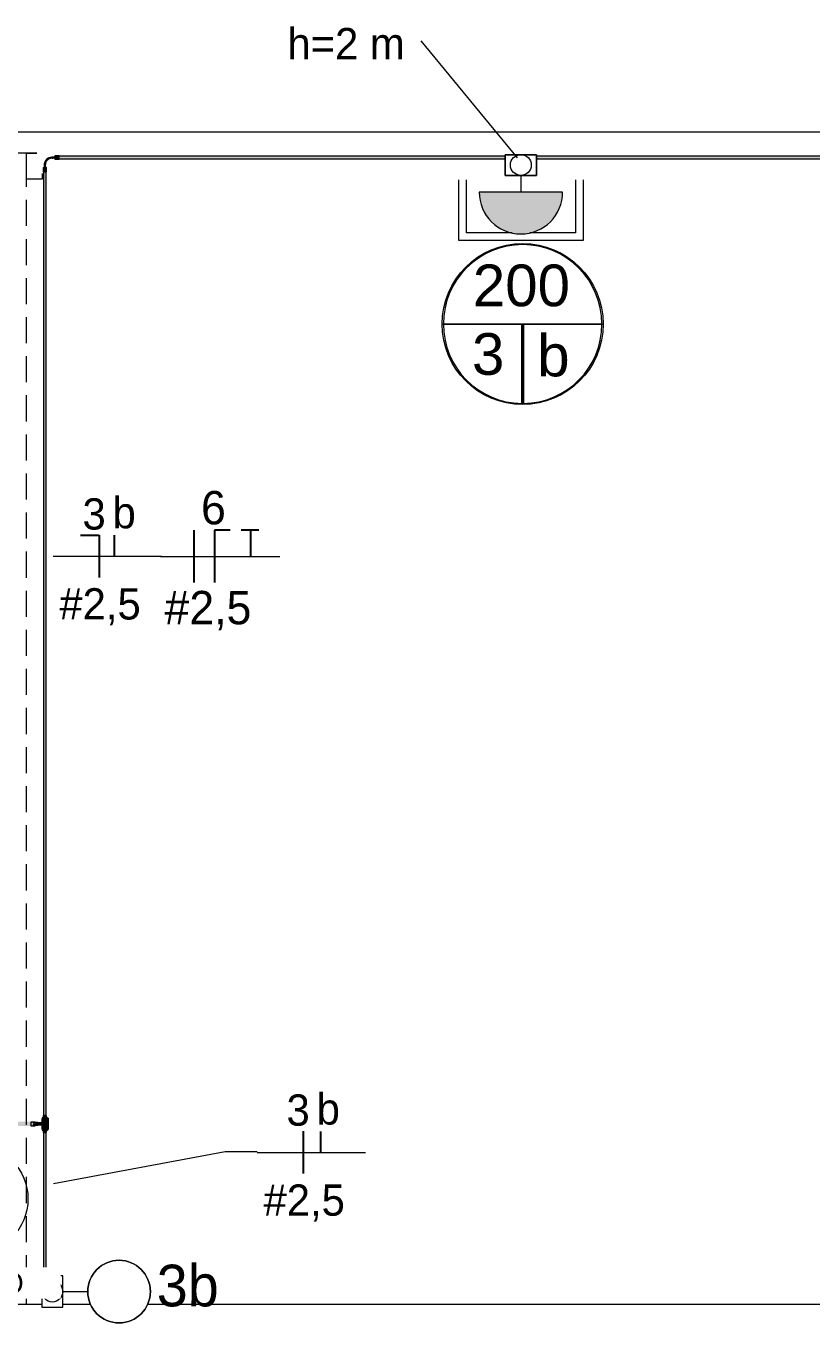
# Model space of a CAD drawing. Header units: metres. Extents: x -12 to 158, y -16 to 62.
# Drawn here: x 56.38 to 63.92, y 49.53 to 62.17 of the extents above; entities that cross this region are included whole.
import ezdxf

# ---------------------------------------------------------------- set-up
doc = ezdxf.new("R2010")
doc.units = ezdxf.units.M
for name, pattern in [('Hidden', [0.007144, 0.004763, -0.002381]), ('Hidden 1_5', [0.0022, 0.0015, -0.0007]), ('IMPORT-DASHED2 _4_', [0.375, 0.25, -0.125])]:
    doc.linetypes.add(name, pattern=pattern)
for name, color, linetype, lineweight in [('A-ANNO-NOTE', 7, 'Continuous', 9), ('A-DETL', 7, 'Continuous', 9), ('ARQ-PAR', 7, 'Continuous', 9), ('ARQ-PROJ', 7, 'IMPORT-DASHED2 _4_', 9), ('E-LITE-EQPM-IDEN', 7, 'Continuous', 9), ('E-LITE-IDEN', 7, 'Continuous', 9), ('E-POWR-CNDT', 7, 'Continuous', 18), ('G-ANNO-TEXT', 7, 'Continuous', 9), ('Identificadores de dispositivos elétricos', 7, 'Continuous', 9), ('LD_Luminárias', 7, 'Continuous', 9)]:
    doc.layers.add(name, color=color, linetype=linetype, lineweight=lineweight)
for name, color, linetype, lineweight, true_color in [('BASE ELETRICO__dwg', 7, 'Continuous', 9, 0x767676), ('Fase', 1, 'Continuous', 25, 0xff0000), ('Neutro', 5, 'Continuous', 25, 0x0000ff), ('Terra', 3, 'Continuous', 25, 0x00ff00)]:
    doc.layers.add(name, color=color, linetype=linetype, lineweight=lineweight, true_color=true_color)
doc.styles.add('Arial_3', font='arial.ttf', dxfattribs={"height": 0.4})
doc.styles.add('Century Gothic', font='GOTHIC.TTF', dxfattribs={"height": 0.2})
doc.styles.add('Century Gothic_1', font='GOTHIC.TTF', dxfattribs={"height": 0.3})
doc.styles.add('Century Gothic_2', font='GOTHIC.TTF', dxfattribs={"height": 0.4})
doc.styles.add('Century Gothic_3', font='GOTHIC.TTF', dxfattribs={"height": 0.32})

# ---------------------------------------------------------------- blocks, each defined once
blk = doc.blocks.new('BASE ELETRICO__dwg-8227098-PLANTA BAIXA - PLANTA GERAL')
at = {"color": 252, "lineweight": 9, "true_color": 0x8e8e8e}
blk.add_line((55.733, 49.902), (55.466, 49.902), dxfattribs=at)
at = {"color": 252, "lineweight": 9, "true_color": 0x8e8e8e, "flags": 128}
for points in [[(93.131, 46.511), (90.618, 49.949), (86.529, 54.114), (76.801, 60.906), (76.801, 49.902), (76.465, 49.902), (56.278, 49.902)], [(60.456, 60.695), (60.456, 60.112), (59.264, 60.112), (59.264, 60.695)], [(55.266, 49.902), (55.116, 49.902), (55.109, 49.902), (53.116, 49.902), (47.536, 49.902), (47.536, 36.274)]]:
    blk.add_lwpolyline(points, dxfattribs=at)
at = {"layer": 'ARQ-PAR', "color": 252, "true_color": 0x8e8e8e}
for p, q in [((55.116, 60.952), (55.215, 60.952)), ((55.116, 50.152), (55.266, 50.152))]:
    blk.add_line(p, q, dxfattribs=at)
at = {"layer": 'ARQ-PAR', "color": 252, "true_color": 0x8e8e8e, "flags": 128}
for points in [[(45.103, 0), (94.033, 0), (94.033, 45.615), (90.771, 50.079), (86.659, 54.267), (76.799, 61.152), (52.916, 61.152), (52.916, 59.372)], [(55.215, 60.952), (53.116, 60.952), (53.116, 51.902)], [(55.266, 60.755), (55.266, 60.702), (55.116, 60.702), (55.116, 60.952)], [(55.266, 49.902), (55.116, 49.902), (55.116, 50.152)]]:
    blk.add_lwpolyline(points, dxfattribs=at)
at = {"layer": 'ARQ-PROJ', "color": 252, "true_color": 0x8e8e8e}
blk.add_line((55.733, 49.902), (55.466, 49.902), dxfattribs=at)
at = {"layer": 'ARQ-PROJ', "color": 252, "true_color": 0x8e8e8e, "flags": 128}
for points in [[(55.266, 49.902), (55.116, 49.902), (55.116, 60.952)], [(76.801, 60.906), (76.801, 49.902), (56.278, 49.902)]]:
    blk.add_lwpolyline(points, dxfattribs=at)
at = {"layer": 'LD_Luminárias', "color": 252, "true_color": 0x8e8e8e, "flags": 128}
for points in [[(59.774, 60.185), (59.337, 60.185), (59.337, 60.695)], [(60.383, 60.695), (60.383, 60.185), (59.944, 60.185)]]:
    blk.add_lwpolyline(points, dxfattribs=at)
blk = doc.blocks.new('BEE - PVC Roscavel_Luva Para Conexão - BEE - PVC Roscavel_Luva Para Conexão-8235226-PLANTA BAIXA - PLANTA GERAL')
at = {"layer": 'E-POWR-CNDT', "linetype": 'Hidden 1_5', "lineweight": 9, "true_color": 0x2c2c2c}
blk.add_hatch(color=250, dxfattribs=at).paths.add_polyline_path([(55.294, 60.773), (55.31, 60.773), (55.309, 60.813), (55.278, 60.813), (55.279, 60.773), (55.294, 60.773)])
at = {"layer": 'E-POWR-CNDT', "lineweight": 9}
for p, q in [((55.278, 60.813), (55.278, 60.773)), ((55.31, 60.813), (55.278, 60.813)), ((55.31, 60.773), (55.31, 60.813)), ((55.278, 60.773), (55.31, 60.773))]:
    blk.add_line(p, q, dxfattribs=at)
blk = doc.blocks.new('BEE - PVC Roscavel_Luva Para Conexão - BEE - PVC Roscavel_Luva Para Conexão-V3-PLANTA BAIXA - PLANTA GERAL')
at = {"layer": 'E-POWR-CNDT', "linetype": 'Hidden 1_5', "lineweight": 9, "true_color": 0x2c2c2c}
blk.add_hatch(color=250, dxfattribs=at).paths.add_polyline_path([(55.429, 60.892), (55.429, 60.924), (55.389, 60.922), (55.389, 60.892), (55.409, 60.892)])
at = {"layer": 'E-POWR-CNDT', "lineweight": 9}
for p, q in [((55.429, 60.924), (55.389, 60.924)), ((55.389, 60.924), (55.389, 60.892)), ((55.389, 60.892), (55.429, 60.892)), ((55.429, 60.892), (55.429, 60.924))]:
    blk.add_line(p, q, dxfattribs=at)
blk = doc.blocks.new('Condulete Top_Adaptador para Condulete de PVC - Condulete Top_Adaptador para Condulete de PVC-6633373-PLANTA BAIXA - PLANTA GERAL')
at = {"layer": 'E-POWR-CNDT', "linetype": 'Hidden 1_5', "lineweight": 9, "true_color": 0xc0c0c0}
for points in [[(55.29, 51.696), (55.294, 51.696), (55.294, 51.716), (55.279, 51.716), (55.281, 51.696), (55.29, 51.696)], [(55.309, 51.696), (55.307, 51.716), (55.294, 51.716), (55.294, 51.696), (55.307, 51.696)]]:
    blk.add_hatch(color=9, dxfattribs=at).paths.add_polyline_path(points)
at = {"layer": 'E-POWR-CNDT', "lineweight": 9}
for p, q in [((55.278, 51.716), (55.278, 51.696)), ((55.294, 51.716), (55.278, 51.716)), ((55.309, 51.716), (55.294, 51.716)), ((55.309, 51.696), (55.309, 51.716)), ((55.278, 51.696), (55.294, 51.696)), ((55.294, 51.696), (55.309, 51.696))]:
    blk.add_line(p, q, dxfattribs=at)
blk = doc.blocks.new('BEE - PVC Roscavel_Curvas - BEE - PVC Roscavel_Curvas-8235220-PLANTA BAIXA - PLANTA GERAL')
at = {"layer": 'E-POWR-CNDT', "linetype": 'Hidden 1_5', "lineweight": 9, "true_color": 0x2c2c2c}
blk.add_hatch(color=250, dxfattribs=at).paths.add_polyline_path([(-0.067, 0.013), (-0.095, 0.01), (-0.095, -0.013), (-0.067, -0.011), (-0.067, 0.013)])
h = blk.add_hatch(color=250, dxfattribs=at)
h.paths.add_polyline_path([(-0.041, 0.018), (-0.046, 0.017), (-0.041, 0.018)])
h.paths.add_polyline_path([(-0.033, 0.021), (-0.033, 0.024), (-0.036, 0.02)])
h.paths.add_polyline_path([(0.009, 0.044), (0.009, 0.054), (0.009, 0.047)])
h.paths.add_polyline_path([(-0.003, 0.067), (-0.013, 0.067), (-0.013, 0.051), (-0.017, 0.041), (-0.024, 0.03), (-0.036, 0.019), (-0.055, 0.012), (-0.067, 0.009), (-0.067, -0.011), (-0.031, -0.003), (-0.025, 0.001), (-0.02, 0.003), (0, 0.027), (0.006, 0.039), (0.01, 0.052), (0.011, 0.067), (-0.003, 0.067)])
h.paths.add_polyline_path([(-0.017, 0.046), (-0.033, 0.026), (-0.024, 0.034), (-0.017, 0.046)])
h = blk.add_hatch(color=250, dxfattribs=at)
h.paths.add_polyline_path([(0.003, 0.095), (-0.013, 0.095), (-0.011, 0.067), (0.011, 0.067), (0.009, 0.095), (0.003, 0.095)])
h.paths.add_polyline_path([(0.012, 0.095), (0.011, 0.095), (0.013, 0.095)])
at = {"layer": 'A-DETL', "linetype": 'Hidden 1_5'}
for p, q in [((-0.115, 0.013), (-0.115, 0.013)), ((-0.115, 0.013), (-0.115, 0.013)), ((-0.013, 0.115), (-0.013, 0.115)), ((-0.013, 0.115), (-0.013, 0.115)), ((0.011, 0.115), (0.006, 0.115)), ((0.013, 0.115), (0.013, 0.115)), ((0.013, 0.115), (0.013, 0.115)), ((-0.115, -0.006), (-0.115, -0.011)), ((-0.115, -0.013), (-0.115, -0.013)), ((-0.115, -0.013), (-0.115, -0.013))]:
    blk.add_line(p, q, dxfattribs=at)
blk = doc.blocks.new('Condulete Top_Condulete de PVC 5 entradas 1pol - Condulete Top_Condulete de PVC 5 entradas 1pol-4983450-PLANTA BAIXA - PLANTA GERAL')
at = {"layer": 'E-POWR-CNDT', "linetype": 'Hidden 1_5', "lineweight": 9, "true_color": 0xc0c0c0}
h = blk.add_hatch(color=9, dxfattribs=at)
h.paths.add_polyline_path([(55.268, 51.585), (55.319, 51.585), (55.319, 51.686), (55.268, 51.686), (55.268, 51.627)])
h.paths.add_polyline_path([(55.294, 51.615), (55.283, 51.618), (55.275, 51.627), (55.274, 51.641), (55.283, 51.654), (55.299, 51.656), (55.306, 51.652), (55.314, 51.641), (55.314, 51.633), (55.312, 51.625), (55.304, 51.617), (55.294, 51.615)])
for points in [[(55.29, 51.686), (55.319, 51.688), (55.319, 51.694), (55.272, 51.692), (55.272, 51.686), (55.287, 51.686)], [(55.319, 51.577), (55.319, 51.585), (55.272, 51.583), (55.272, 51.577), (55.307, 51.577)], [(55.294, 51.615), (55.304, 51.618), (55.312, 51.627), (55.314, 51.641), (55.312, 51.646), (55.299, 51.656), (55.288, 51.655), (55.279, 51.651), (55.273, 51.636), (55.276, 51.625), (55.288, 51.615), (55.29, 51.615)]]:
    blk.add_hatch(color=9, dxfattribs=at).paths.add_polyline_path(points)
at = {"layer": 'A-DETL', "linetype": 'Hidden 1_5'}
for p, q in [((55.268, 51.694), (55.268, 51.694)), ((55.268, 51.694), (55.268, 51.694)), ((55.268, 51.577), (55.268, 51.577)), ((55.268, 51.577), (55.268, 51.577)), ((55.319, 51.694), (55.319, 51.694)), ((55.319, 51.694), (55.319, 51.694)), ((55.319, 51.577), (55.319, 51.577)), ((55.319, 51.577), (55.319, 51.577))]:
    blk.add_line(p, q, dxfattribs=at)
at = {"layer": 'E-POWR-CNDT', "lineweight": 9}
for p, q in [((55.268, 51.629), (55.266, 51.629)), ((55.266, 51.629), (55.266, 51.587)), ((55.266, 51.629), (55.266, 51.587)), ((55.266, 51.587), (55.268, 51.587)), ((55.272, 51.694), (55.268, 51.694)), ((55.268, 51.694), (55.268, 51.686)), ((55.268, 51.694), (55.268, 51.686)), ((55.268, 51.585), (55.268, 51.686)), ((55.268, 51.585), (55.268, 51.577)), ((55.268, 51.585), (55.268, 51.577)), ((55.268, 51.577), (55.272, 51.577)), ((55.319, 51.694), (55.272, 51.694)), ((55.272, 51.577), (55.319, 51.577)), ((55.273, 51.696), (55.273, 51.694)), ((55.294, 51.696), (55.273, 51.696)), ((55.273, 51.694), (55.294, 51.694)), ((55.273, 51.577), (55.273, 51.575)), ((55.294, 51.577), (55.273, 51.577)), ((55.273, 51.575), (55.294, 51.575)), ((55.315, 51.696), (55.294, 51.696)), ((55.294, 51.694), (55.315, 51.694)), ((55.315, 51.577), (55.294, 51.577)), ((55.294, 51.575), (55.315, 51.575)), ((55.315, 51.694), (55.315, 51.696)), ((55.315, 51.575), (55.315, 51.577)), ((55.319, 51.694), (55.319, 51.694)), ((55.319, 51.686), (55.319, 51.694)), ((55.319, 51.686), (55.319, 51.585)), ((55.319, 51.577), (55.319, 51.585)), ((55.319, 51.577), (55.319, 51.577))]:
    blk.add_line(p, q, dxfattribs=at)
for start, end in [(90, 270), (180, 204.3353), (135, 165), (210, 240), (90, 120), (270, 90), (270, 330), (30, 60), (335.6647, 0)]:
    blk.add_arc((55.294, 51.636), 0.021, start, end, dxfattribs=at)
blk = doc.blocks.new('Condulete Top_Tampas Condulete de PVC - 1_f Tampa cega-4983442-PLANTA BAIXA - PLANTA GERAL')
at = {"layer": 'A-DETL', "linetype": 'Hidden 1_5'}
for p, q in [((55.319, 51.694), (55.319, 51.694)), ((55.319, 51.694), (55.319, 51.694)), ((55.319, 51.577), (55.319, 51.577)), ((55.319, 51.577), (55.319, 51.577))]:
    blk.add_line(p, q, dxfattribs=at)
at = {"layer": 'A-DETL', "linetype": 'Hidden 1_5', "flags": 128}
for points in [[(55.319, 51.694), (55.319, 51.694), (55.319, 51.694), (55.319, 51.694), (55.32, 51.694), (55.32, 51.694), (55.32, 51.694), (55.32, 51.694), (55.32, 51.694), (55.32, 51.693), (55.321, 51.693), (55.321, 51.693), (55.321, 51.693), (55.321, 51.693), (55.321, 51.693), (55.321, 51.693), (55.322, 51.693), (55.322, 51.692), (55.322, 51.692), (55.322, 51.692), (55.322, 51.692), (55.322, 51.692), (55.322, 51.691), (55.322, 51.691), (55.322, 51.691), (55.322, 51.691), (55.323, 51.691), (55.323, 51.691), (55.323, 51.69), (55.323, 51.69), (55.323, 51.69), (55.323, 51.69), (55.323, 51.69), (55.323, 51.689), (55.323, 51.689)], [(55.323, 51.582), (55.323, 51.582), (55.323, 51.582), (55.323, 51.582), (55.323, 51.581), (55.323, 51.581), (55.323, 51.581), (55.323, 51.581), (55.323, 51.581), (55.322, 51.58), (55.322, 51.58), (55.322, 51.58), (55.322, 51.58), (55.322, 51.58), (55.322, 51.579), (55.322, 51.579), (55.322, 51.579), (55.322, 51.579), (55.321, 51.579), (55.321, 51.579), (55.321, 51.579), (55.321, 51.578), (55.321, 51.578), (55.321, 51.578), (55.321, 51.578), (55.32, 51.578), (55.32, 51.578), (55.32, 51.578), (55.32, 51.578), (55.32, 51.578), (55.319, 51.577), (55.319, 51.577), (55.319, 51.577), (55.319, 51.577), (55.319, 51.577)]]:
    blk.add_lwpolyline(points, dxfattribs=at)
at = {"layer": 'E-POWR-CNDT', "lineweight": 9}
for p, q in [((55.323, 51.689), (55.319, 51.689)), ((55.319, 51.686), (55.319, 51.585)), ((55.319, 51.582), (55.323, 51.582)), ((55.323, 51.686), (55.323, 51.689)), ((55.323, 51.686), (55.323, 51.689)), ((55.323, 51.686), (55.323, 51.689)), ((55.323, 51.686), (55.323, 51.689)), ((55.323, 51.585), (55.323, 51.686)), ((55.323, 51.686), (55.323, 51.585)), ((55.323, 51.686), (55.323, 51.585)), ((55.323, 51.585), (55.323, 51.686)), ((55.323, 51.676), (55.323, 51.673)), ((55.323, 51.676), (55.323, 51.673)), ((55.323, 51.598), (55.323, 51.595)), ((55.323, 51.598), (55.323, 51.595)), ((55.323, 51.582), (55.323, 51.585)), ((55.323, 51.582), (55.323, 51.585)), ((55.323, 51.582), (55.323, 51.585)), ((55.323, 51.582), (55.323, 51.585))]:
    blk.add_line(p, q, dxfattribs=at)
at = {"layer": 'E-POWR-CNDT', "lineweight": 9, "flags": 128}
for points in [[(55.319, 51.694), (55.319, 51.694), (55.319, 51.694), (55.319, 51.694), (55.32, 51.694), (55.32, 51.694), (55.32, 51.694), (55.32, 51.694), (55.32, 51.694), (55.32, 51.693), (55.321, 51.693), (55.321, 51.693), (55.321, 51.693), (55.321, 51.693), (55.321, 51.693), (55.321, 51.693), (55.322, 51.693), (55.322, 51.692), (55.322, 51.692), (55.322, 51.692), (55.322, 51.692), (55.322, 51.692), (55.322, 51.691), (55.322, 51.691), (55.322, 51.691), (55.322, 51.691), (55.323, 51.691), (55.323, 51.691), (55.323, 51.69), (55.323, 51.69), (55.323, 51.69), (55.323, 51.69), (55.323, 51.69), (55.323, 51.689), (55.323, 51.689)], [(55.323, 51.582), (55.323, 51.582), (55.323, 51.582), (55.323, 51.582), (55.323, 51.581), (55.323, 51.581), (55.323, 51.581), (55.323, 51.581), (55.323, 51.581), (55.322, 51.58), (55.322, 51.58), (55.322, 51.58), (55.322, 51.58), (55.322, 51.58), (55.322, 51.579), (55.322, 51.579), (55.322, 51.579), (55.322, 51.579), (55.321, 51.579), (55.321, 51.579), (55.321, 51.579), (55.321, 51.578), (55.321, 51.578), (55.321, 51.578), (55.321, 51.578), (55.32, 51.578), (55.32, 51.578), (55.32, 51.578), (55.32, 51.578), (55.32, 51.578), (55.319, 51.577), (55.319, 51.577), (55.319, 51.577), (55.319, 51.577), (55.319, 51.577)]]:
    blk.add_lwpolyline(points, dxfattribs=at)
blk = doc.blocks.new('Condulete Top_Adaptador para Condulete de PVC - Condulete Top_Adaptador para Condulete de PVC-V72-PLANTA BAIXA - PLANTA GERAL')
at = {"layer": 'A-DETL', "linetype": 'Hidden 1_5'}
for radius, start, end in [(0.0155, 360, 180), (0.0155, 0, 180), (0.0129, 0, 180), (0.013, 0, 180), (0.0155, 180, 360), (0.0155, 180, 360), (0.0129, 180, 0), (0.013, 180, 360)]:
    blk.add_arc((0, 0), radius, start, end, dxfattribs=at)
blk = doc.blocks.new('BEE - PVC Roscavel_Curvas - BEE - PVC Roscavel_Curvas-V4-PLANTA BAIXA - PLANTA GERAL')
at = {"layer": 'E-POWR-CNDT', "linetype": 'Hidden 1_5', "lineweight": 9, "true_color": 0x2c2c2c}
for points in [[(55.201, 51.636), (55.227, 51.636), (55.227, 51.648), (55.199, 51.646), (55.199, 51.636)], [(55.201, 51.623), (55.227, 51.625), (55.227, 51.636), (55.199, 51.634), (55.199, 51.623)], [(55.227, 51.636), (55.268, 51.636), (55.268, 51.646), (55.227, 51.646), (55.227, 51.638)], [(55.242, 51.624), (55.268, 51.626), (55.268, 51.636), (55.227, 51.636), (55.227, 51.625), (55.239, 51.624)]]:
    blk.add_hatch(color=250, dxfattribs=at).paths.add_polyline_path(points)
at = {"layer": 'A-DETL', "linetype": 'Hidden 1_5', "flags": 128}
for points in [[(55.267, 51.649), (55.269, 51.649), (55.271, 51.649), (55.273, 51.649), (55.275, 51.649), (55.277, 51.649), (55.278, 51.649), (55.28, 51.649), (55.282, 51.649), (55.283, 51.649), (55.285, 51.649), (55.286, 51.649), (55.287, 51.649), (55.288, 51.649), (55.289, 51.649), (55.29, 51.649), (55.291, 51.649), (55.292, 51.649), (55.292, 51.649), (55.293, 51.649), (55.293, 51.649), (55.294, 51.649), (55.294, 51.649), (55.294, 51.649)], [(55.294, 51.623), (55.294, 51.623), (55.294, 51.623), (55.293, 51.623), (55.293, 51.623), (55.292, 51.623), (55.292, 51.623), (55.291, 51.623), (55.29, 51.623), (55.29, 51.623), (55.289, 51.623), (55.287, 51.623), (55.286, 51.623), (55.285, 51.623), (55.284, 51.623), (55.282, 51.623), (55.281, 51.623), (55.279, 51.623), (55.277, 51.623), (55.275, 51.623), (55.274, 51.623), (55.272, 51.623), (55.27, 51.623), (55.267, 51.623)], [(55.294, 51.649), (55.295, 51.649), (55.295, 51.649), (55.296, 51.649), (55.296, 51.648), (55.297, 51.648), (55.297, 51.648), (55.298, 51.648), (55.298, 51.648), (55.299, 51.648), (55.299, 51.647), (55.3, 51.647), (55.3, 51.647), (55.301, 51.647), (55.301, 51.646), (55.302, 51.646), (55.302, 51.646), (55.302, 51.645), (55.303, 51.645), (55.303, 51.645), (55.303, 51.644), (55.304, 51.644), (55.304, 51.644), (55.304, 51.643), (55.305, 51.643), (55.305, 51.642)], [(55.306, 51.631), (55.306, 51.63), (55.305, 51.63), (55.305, 51.629), (55.305, 51.629), (55.304, 51.628), (55.304, 51.628), (55.304, 51.628), (55.304, 51.627), (55.303, 51.627), (55.303, 51.626), (55.302, 51.626), (55.302, 51.626), (55.302, 51.625), (55.301, 51.625), (55.301, 51.625), (55.3, 51.625), (55.3, 51.624), (55.299, 51.624), (55.299, 51.624), (55.298, 51.624), (55.298, 51.623), (55.298, 51.623), (55.297, 51.623), (55.297, 51.623), (55.296, 51.623), (55.295, 51.623), (55.295, 51.623), (55.294, 51.623), (55.294, 51.623), (55.294, 51.623)], [(55.306, 51.641), (55.306, 51.64), (55.306, 51.64), (55.306, 51.639), (55.306, 51.639), (55.306, 51.638), (55.307, 51.638), (55.307, 51.637), (55.307, 51.637), (55.307, 51.636), (55.307, 51.636), (55.307, 51.636)], [(55.307, 51.636), (55.307, 51.635), (55.307, 51.635), (55.307, 51.634), (55.307, 51.634), (55.306, 51.633), (55.306, 51.633)]]:
    blk.add_lwpolyline(points, dxfattribs=at)
at = {"layer": 'A-DETL', "linetype": 'Hidden 1_5'}
for radius, start, end in [(0.013, 0, 180), (0.0129, 180, 0)]:
    blk.add_arc((55.294, 51.636), radius, start, end, dxfattribs=at)
at = {"layer": 'E-POWR-CNDT', "lineweight": 9}
for p, q in [((55.227, 51.649), (55.179, 51.649)), ((55.179, 51.623), (55.227, 51.623))]:
    blk.add_line(p, q, dxfattribs=at)
at = {"layer": 'E-POWR-CNDT', "lineweight": 9, "flags": 128}
for points in [[(55.227, 51.649), (55.23, 51.649), (55.232, 51.649), (55.235, 51.649), (55.238, 51.649), (55.24, 51.649), (55.243, 51.649), (55.245, 51.649), (55.248, 51.649), (55.251, 51.649), (55.253, 51.649), (55.255, 51.649), (55.258, 51.649), (55.26, 51.649), (55.262, 51.649), (55.265, 51.649), (55.267, 51.649)], [(55.267, 51.623), (55.265, 51.623), (55.263, 51.623), (55.261, 51.623), (55.258, 51.623), (55.256, 51.623), (55.254, 51.623), (55.251, 51.623), (55.249, 51.623), (55.246, 51.623), (55.244, 51.623), (55.241, 51.623), (55.238, 51.623), (55.236, 51.623), (55.233, 51.623), (55.23, 51.623), (55.228, 51.623), (55.227, 51.623)]]:
    blk.add_lwpolyline(points, dxfattribs=at)
blk = doc.blocks.new('BEE - PVC Roscavel_Luva Para Conexão - BEE - PVC Roscavel_Luva Para Conexão-V5-PLANTA BAIXA - PLANTA GERAL')
at = {"layer": 'E-POWR-CNDT', "linetype": 'Hidden 1_5', "lineweight": 9, "true_color": 0x2c2c2c}
for points in [[(55.179, 51.636), (55.199, 51.638), (55.199, 51.652), (55.179, 51.65), (55.179, 51.637)], [(55.199, 51.619), (55.199, 51.636), (55.179, 51.634), (55.179, 51.619)]]:
    blk.add_hatch(color=250, dxfattribs=at).paths.add_polyline_path(points)
at = {"layer": 'A-DETL', "linetype": 'Hidden 1_5'}
for p, q in [((55.159, 51.652), (55.159, 51.636)), ((55.159, 51.636), (55.159, 51.619))]:
    blk.add_line(p, q, dxfattribs=at)
at = {"layer": 'E-POWR-CNDT', "lineweight": 9}
for p, q in [((55.199, 51.652), (55.159, 51.652)), ((55.159, 51.619), (55.199, 51.619)), ((55.199, 51.636), (55.199, 51.652)), ((55.199, 51.619), (55.199, 51.636))]:
    blk.add_line(p, q, dxfattribs=at)
blk = doc.blocks.new('BEE - PVC Roscavel_Luva Para Conexão - BEE - PVC Roscavel_Luva Para Conexão-V73-PLANTA BAIXA - PLANTA GERAL')
at = {"layer": 'A-DETL', "linetype": 'Hidden 1_5'}
for radius, start, end in [(0.0163, 360, 180), (0.013, 0, 180), (0.0163, 180, 360), (0.013, 180, 0)]:
    blk.add_arc((0, 0), radius, start, end, dxfattribs=at)
blk = doc.blocks.new('Tag de Luminárias de Teto 2 - Tag de Luminárias de Teto 2-3493498-PLANTA BAIXA - PLANTA GERAL')
at = {"layer": 'E-LITE-EQPM-IDEN'}
for p, q in [((-0.003861, 0), (0.003861, 0)), ((-0.0038, 0.00001), (0.0038, 0.00001)), ((0, 0), (0, -0.003861)), ((-0.000039, -0.00001), (-0.0038, -0.00001)), ((-0.000039, -0.00381), (-0.000039, -0.00001)), ((0.000039, -0.00001), (0.000039, -0.00381)), ((0.0038, -0.00001), (0.000039, -0.00001))]:
    blk.add_line(p, q, dxfattribs=at)
blk.add_circle((0, 0), 0.003861, dxfattribs=at)
for centre, start, end in [((0, 0.00001), 360, 180), ((0, -0.00001), 180, 269.41101), ((0, -0.00001), 270.58899, 360)]:
    blk.add_arc(centre, 0.0038, start, end, dxfattribs=at)
blk = doc.blocks.new('Fiação_PEX_Tags Eletrical Fixtures - 2_ FNT-4480792-PLANTA BAIXA - PLANTA GERAL')
at = {"layer": 'Fase'}
blk.add_line((-0.000983, 0.00125), (-0.000983, -0.00125), dxfattribs=at)
at = {"layer": 'Identificadores de dispositivos elétricos'}
blk.add_line((-0.002569, 0), (0.003149, 0), dxfattribs=at)
at = {"layer": 'Neutro'}
for p, q in [((0.000017, 0.00125), (0.000017, -0.00125)), ((0.000017, 0.00125), (0.000017, -0.000772)), ((0.000759, 0.00125), (0.000017, 0.00125))]:
    blk.add_line(p, q, dxfattribs=at)
at = {"layer": 'Terra'}
for p, q in [((0.002149, 0.00125), (0.00129, 0.00125)), ((0.001746, 0.00125), (0.001746, 0))]:
    blk.add_line(p, q, dxfattribs=at)
blk = doc.blocks.new('Fiação_Tags Lighting Fixture - 5_ NR-3746632-PLANTA BAIXA - PLANTA GERAL')
at = {"layer": 'E-LITE-EQPM-IDEN', "color": 5, "lineweight": 25, "true_color": 0x0000ff}
for p, q in [((-0.001283, -0.001642), (-0.000384, -0.001642)), ((-0.000384, -0.001642), (-0.000384, -0.003664))]:
    blk.add_line(p, q, dxfattribs=at)
at = {"layer": 'E-LITE-EQPM-IDEN', "lineweight": 25}
blk.add_line((0.000325, -0.001642), (0.000325, -0.002653), dxfattribs=at)
at = {"layer": 'E-LITE-EQPM-IDEN'}
blk.add_line((-0.002595, -0.002653), (0.002595, -0.002653), dxfattribs=at)
blk = doc.blocks.new('Fiação_Tags Lighting Fixture - 2_ FR-3746630-PLANTA BAIXA - PLANTA GERAL')
at = {"layer": 'E-LITE-EQPM-IDEN', "color": 1, "lineweight": 25, "true_color": 0xff0000}
blk.add_line((-0.000387, -0.001636), (-0.000387, -0.003658), dxfattribs=at)
at = {"layer": 'E-LITE-EQPM-IDEN', "lineweight": 25}
blk.add_line((0.000442, -0.001642), (0.000442, -0.002653), dxfattribs=at)
at = {"layer": 'E-LITE-EQPM-IDEN'}
blk.add_line((-0.002595, -0.002653), (0.002595, -0.002653), dxfattribs=at)

msp = doc.modelspace()

# ---------------------------------------------------------------- hatches: boundary and pattern name
at = {"layer": 'A-ANNO-NOTE'}
msp.add_hatch(color=256, dxfattribs=at).paths.add_polyline_path([(61.126, 60.176), (61.178, 60.179), (61.193, 60.181), (61.243, 60.193), (61.285, 60.208), (61.318, 60.225), (61.349, 60.244), (61.379, 60.266), (61.417, 60.301), (61.454, 60.347), (61.478, 60.384), (61.502, 60.438), (61.513, 60.473), (61.523, 60.524), (61.526, 60.576), (60.726, 60.576), (60.73, 60.524), (60.735, 60.495), (60.751, 60.438), (60.759, 60.418), (60.786, 60.365), (60.816, 60.323), (60.852, 60.285), (60.897, 60.248), (60.935, 60.225), (60.989, 60.2), (61.046, 60.184), (61.075, 60.179), (61.104, 60.176)])
at = {"layer": 'E-POWR-CNDT', "true_color": 0x353535}
for points in [[(60.726, 60.908), (60.976, 60.908), (60.976, 60.921), (56.695, 60.919), (56.695, 60.908), (58.539, 60.908)], [(56.695, 60.895), (60.976, 60.897), (60.976, 60.908), (56.695, 60.908), (56.695, 60.895)], [(62.959, 60.908), (67.305, 60.908), (67.305, 60.921), (61.276, 60.919), (61.276, 60.908), (61.854, 60.908)], [(61.276, 60.895), (67.305, 60.897), (67.305, 60.908), (61.276, 60.908), (61.276, 60.895)], [(56.547, 51.716), (56.56, 51.716), (56.56, 60.773), (56.547, 60.773), (56.547, 51.75)], [(56.573, 51.716), (56.572, 60.773), (56.56, 60.773), (56.56, 51.716), (56.573, 51.716)], [(56.547, 50.177), (56.56, 50.177), (56.56, 51.555), (56.547, 51.555), (56.547, 50.271)], [(56.573, 50.177), (56.571, 51.555), (56.56, 51.555), (56.56, 50.177), (56.573, 50.177)]]:
    msp.add_hatch(color=250, dxfattribs=at).paths.add_polyline_path(points)
h = msp.add_hatch(color=250, dxfattribs=at)
h.paths.add_polyline_path([(56.272, 51.636), (56.446, 51.636), (56.446, 51.657), (56.268, 51.656), (56.271, 51.636)])
h.paths.add_polyline_path([(56.022, 51.636), (56.022, 51.636), (56.026, 51.657), (46.706, 51.656), (46.706, 51.636), (55.777, 51.636)])
h = msp.add_hatch(color=250, dxfattribs=at)
h.paths.add_polyline_path([(46.706, 51.615), (56.024, 51.616), (56.022, 51.636), (46.706, 51.636), (46.706, 51.615)])
h.paths.add_polyline_path([(56.272, 51.615), (56.446, 51.615), (56.446, 51.636), (56.271, 51.633), (56.271, 51.625), (56.269, 51.615)])

# ---------------------------------------------------------------- linework, layer by layer
at = {"layer": 'A-ANNO-NOTE'}
for p, q in [((61.276, 60.936), (60.976, 60.936)), ((60.976, 60.936), (60.976, 60.736)), ((60.976, 60.936), (61.276, 60.936)), ((60.976, 60.736), (60.976, 60.936)), ((60.976, 60.936), (61.276, 60.936)), ((60.976, 60.736), (60.976, 60.936)), ((61.276, 60.736), (61.276, 60.936)), ((61.276, 60.936), (61.276, 60.736)), ((61.276, 60.936), (61.276, 60.736)), ((60.976, 60.736), (61.276, 60.736)), ((61.276, 60.736), (60.976, 60.736)), ((61.276, 60.736), (60.976, 60.736)), ((61.126, 60.736), (61.126, 60.576)), ((61.526, 60.576), (60.726, 60.576)), ((56.732, 50.177), (56.532, 50.177)), ((56.532, 50.177), (56.532, 49.877)), ((56.532, 50.177), (56.532, 49.877)), ((56.732, 50.177), (56.532, 50.177)), ((56.732, 49.877), (56.732, 50.177)), ((56.732, 49.877), (56.732, 50.177)), ((56.732, 50.027), (56.972, 50.027)), ((56.532, 49.877), (56.732, 49.877)), ((56.532, 49.877), (56.732, 49.877))]:
    msp.add_line(p, q, dxfattribs=at)
for centre, radius in [((61.126, 60.837), 0.1), ((57.272, 50.027), 0.3), ((56.632, 50.027), 0.1)]:
    msp.add_circle(centre, radius, dxfattribs=at)
for centre, radius, start, end in [((61.126, 60.576), 0.4, 180, 0), ((57.272, 50.027), 0.3, 90, 270), ((57.272, 50.027), 0.3, 270, 90)]:
    msp.add_arc(centre, radius, start, end, dxfattribs=at)
at = {"layer": 'A-DETL', "linetype": 'Hidden 1_5'}
for p, q in [((56.675, 60.921), (56.675, 60.895)), ((56.573, 60.793), (56.547, 60.793))]:
    msp.add_line(p, q, dxfattribs=at)
at = {"layer": 'A-DETL', "color": 3, "true_color": 0x00ff00}
msp.add_circle((55.882, 50.916), 0.516, dxfattribs=at)
at = {"layer": 'E-LITE-EQPM-IDEN'}
for p, q in [((61.094, 60.907), (60.17, 62.03)), ((56.644, 51.064), (58.289, 51.371)), ((58.289, 51.371), (58.597, 51.371))]:
    msp.add_line(p, q, dxfattribs=at)
at = {"layer": 'E-POWR-CNDT', "lineweight": 9}
for p, q in [((60.976, 60.921), (56.675, 60.921)), ((56.675, 60.895), (60.976, 60.895)), ((67.325, 60.921), (61.276, 60.921)), ((61.276, 60.895), (67.325, 60.895)), ((56.547, 60.793), (56.547, 51.696)), ((56.573, 51.696), (56.573, 60.793)), ((56.547, 51.575), (56.547, 50.177)), ((56.573, 50.177), (56.573, 51.575))]:
    msp.add_line(p, q, dxfattribs=at)
at = {"layer": 'E-POWR-CNDT', "color": 1, "linetype": 'Hidden', "true_color": 0xff0000}
for p, q in [((56.446, 51.656), (56.446, 51.657)), ((56.446, 51.615), (56.446, 51.615))]:
    msp.add_line(p, q, dxfattribs=at)

# ---------------------------------------------------------------- block references
at = {"layer": 'A-DETL', "linetype": 'Hidden 1_5', "rotation": 180}
msp.add_blockref('BEE - PVC Roscavel_Curvas - BEE - PVC Roscavel_Curvas-8235220-PLANTA BAIXA - PLANTA GERAL', (56.56, 60.908), dxfattribs=at)
at = {"layer": 'A-DETL', "linetype": 'Hidden 1_5'}
for name, p in [('BEE - PVC Roscavel_Luva Para Conexão - BEE - PVC Roscavel_Luva Para Conexão-V5-PLANTA BAIXA - PLANTA GERAL', (1.267, 0)), ('BEE - PVC Roscavel_Curvas - BEE - PVC Roscavel_Curvas-V4-PLANTA BAIXA - PLANTA GERAL', (1.267, 0)), ('Condulete Top_Condulete de PVC 5 entradas 1pol - Condulete Top_Condulete de PVC 5 entradas 1pol-4983450-PLANTA BAIXA - PLANTA GERAL', (1.267, 0)), ('BEE - PVC Roscavel_Luva Para Conexão - BEE - PVC Roscavel_Luva Para Conexão-V73-PLANTA BAIXA - PLANTA GERAL', (56.56, 51.636)), ('Condulete Top_Tampas Condulete de PVC - 1_f Tampa cega-4983442-PLANTA BAIXA - PLANTA GERAL', (1.267, 0))]:
    msp.add_blockref(name, p, dxfattribs=at)
at = {"layer": 'A-DETL', "linetype": 'Hidden 1_5', "extrusion": (0, 0, -1), "rotation": 269.9999999999997}
msp.add_blockref('Condulete Top_Adaptador para Condulete de PVC - Condulete Top_Adaptador para Condulete de PVC-V72-PLANTA BAIXA - PLANTA GERAL', (-56.56, 51.636), dxfattribs=at)
at = {"layer": 'BASE ELETRICO__dwg', "color": 252, "true_color": 0x8e8e8e}
msp.add_blockref('BASE ELETRICO__dwg-8227098-PLANTA BAIXA - PLANTA GERAL', (1.267, 0), dxfattribs=at)
at = {"layer": 'E-LITE-EQPM-IDEN', "xscale": 199.9999999999999, "yscale": 199.9999999999999, "zscale": 199.9999999999999}
for name, p in [('Tag de Luminárias de Teto 2 - Tag de Luminárias de Teto 2-3493498-PLANTA BAIXA - PLANTA GERAL', (61.143, 59.311)), ('Fiação_Tags Lighting Fixture - 5_ NR-3746632-PLANTA BAIXA - PLANTA GERAL', (57.159, 57.613)), ('Fiação_Tags Lighting Fixture - 2_ FR-3746630-PLANTA BAIXA - PLANTA GERAL', (59.116, 51.892))]:
    msp.add_blockref(name, p, dxfattribs=at)
at = {"layer": 'E-POWR-CNDT'}
for name in ['BEE - PVC Roscavel_Luva Para Conexão - BEE - PVC Roscavel_Luva Para Conexão-8235226-PLANTA BAIXA - PLANTA GERAL', 'BEE - PVC Roscavel_Luva Para Conexão - BEE - PVC Roscavel_Luva Para Conexão-V3-PLANTA BAIXA - PLANTA GERAL', 'Condulete Top_Adaptador para Condulete de PVC - Condulete Top_Adaptador para Condulete de PVC-6633373-PLANTA BAIXA - PLANTA GERAL']:
    msp.add_blockref(name, (1.267, 0), dxfattribs=at)
at = {"layer": 'E-POWR-CNDT', "rotation": 180}
msp.add_blockref('Condulete Top_Adaptador para Condulete de PVC - Condulete Top_Adaptador para Condulete de PVC-6633373-PLANTA BAIXA - PLANTA GERAL', (111.854, 103.271), dxfattribs=at)
at = {"layer": 'Identificadores de dispositivos elétricos', "color": 1, "true_color": 0xff0000, "xscale": 199.9999999999999, "yscale": 199.9999999999999, "zscale": 199.9999999999999}
msp.add_blockref('Fiação_PEX_Tags Eletrical Fixtures - 2_ FNT-4480792-PLANTA BAIXA - PLANTA GERAL', (58.184, 57.082), dxfattribs=at)

# ---------------------------------------------------------------- texts
at = {"layer": 'E-LITE-EQPM-IDEN', "attachment_point": 1}
for s, insert, char_height, width, style in [('h=2 m', (58.886, 62.152), 0.3, 1.53924, 'Century Gothic_1'), ('200', (60.665, 59.882), 0.4, 1.15443, 'Arial_3'), ('3', (60.657, 59.224), 0.4, 0.38481, 'Arial_3'), ('b', (61.283, 59.209), 0.4, 0.38481, 'Arial_3'), ('3', (56.921, 57.639), 0.3, 0.28861, 'Century Gothic_1'), ('b', (57.209, 57.651), 0.3, 0.35274, 'Century Gothic_1'), ('#2,5', (56.699, 56.776), 0.3, 1.09029, 'Century Gothic_1'), ('3', (58.878, 51.919), 0.3, 0.28861, 'Century Gothic_1'), ('b', (59.167, 51.93), 0.3, 0.35274, 'Century Gothic_1'), ('#2,5', (58.657, 51.055), 0.3, 1.09029, 'Century Gothic_1')]:
    msp.add_mtext(s, dxfattribs=dict(at, insert=insert, char_height=char_height, width=width, style=style))
at = {"layer": 'E-LITE-IDEN', "insert": (57.633, 50.285), "char_height": 0.4, "width": 0.84979, "attachment_point": 1, "style": 'Century Gothic_2'}
msp.add_mtext('3b', dxfattribs=at)
at = {"layer": 'Identificadores de dispositivos elétricos', "char_height": 0.32, "attachment_point": 1, "style": 'Century Gothic_3'}
for s, insert, width in [('6', (58.058, 57.709), 0.30464), ('#2,5', (57.708, 56.75), 1.15443)]:
    msp.add_mtext(s, dxfattribs=dict(at, insert=insert, width=width))

# ---------------------------------------------------------------- next in the draw order: texts
at = {"layer": 'G-ANNO-TEXT', "insert": (54.306, 50.209), "char_height": 0.2, "width": 2.35696, "attachment_point": 1, "style": 'Century Gothic', "bg_fill": 3, "box_fill_scale": 1.25, "bg_fill_color": 256, "bg_fill_true_color": 13158600, "bg_fill_transparency": 0}
msp.add_mtext('ATERRAMENTO', dxfattribs=at)

doc.saveas('drawing.dxf')
